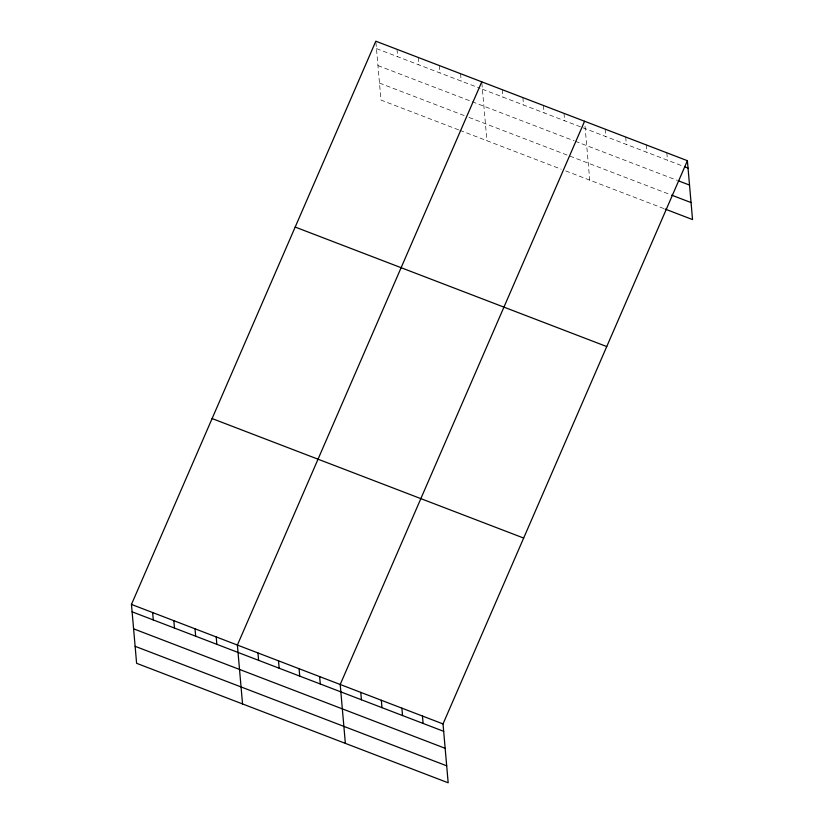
<?xml version="1.0" encoding="UTF-8"?>
<svg xmlns="http://www.w3.org/2000/svg" width="824" height="824" viewBox="0 0 824 824"><rect width="100%" height="100%" fill="white"/><g stroke="black" fill="none" stroke-linecap="round" stroke-linejoin="round"><path stroke-width="0.62" stroke-dasharray="4.12 3.09" d="M376.475 48.595L480.052 88.323M482.401 89.219L581.796 127.339M582.939 127.782L682.324 165.902M377.959 65.58L574.143 140.832M575.286 141.264L676.957 180.26M379.493 83.09L464.242 115.597M468.949 117.399L670.499 194.701M458.659 129.873L380.976 100.075L375.929 42.436M459.833 130.326L561.165 169.188M565.738 170.939L663.979 208.616M666.832 152.811L667.481 160.206M646.263 144.921L646.912 152.316M625.704 137.031L626.353 144.427M605.135 129.152L605.784 136.547M585.009 126.196L589.726 180.137M564.007 113.372L564.656 120.767M543.449 105.493L544.097 112.888M522.89 97.603L523.528 104.998M502.321 89.713L502.97 97.108M481.865 83.059L486.912 140.708M460.575 73.707L461.224 81.102M439.388 65.58L440.037 72.975M418.201 57.453L418.849 64.849M397.014 49.327L397.662 56.722"/><path stroke-width="1.24" d="M687.391 160.69L443.024 723.925L448.174 782.8L136.609 663.31L131.459 604.425L375.826 41.2L687.391 160.69L692.541 219.575L665.123 209.059M481.762 81.834L237.384 645.058L242.544 703.933M584.577 121.262L340.209 684.486L345.359 743.372M684.61 166.778L688.04 168.086M678.101 180.703L689.523 185.081M671.632 195.133L691.058 202.58M295.188 227.064L606.752 346.564M212.098 418.561L523.662 538.062M131.459 604.425L443.024 723.925M132.108 611.82L443.673 731.321M133.591 628.815L445.156 748.305M135.126 646.315L446.69 765.815M422.465 716.035L423.103 723.431M401.896 708.146L402.545 715.541M381.337 700.266L381.976 707.651M360.768 692.376L361.417 699.772M319.64 676.597L320.289 683.992M299.081 668.717L299.73 676.113M278.512 660.827L279.161 668.223M257.953 652.938L258.602 660.333M216.207 636.931L216.846 644.327M195.02 628.805L195.659 636.2M173.833 620.678L174.472 628.073M152.646 612.551L153.285 619.947"/></g></svg>
